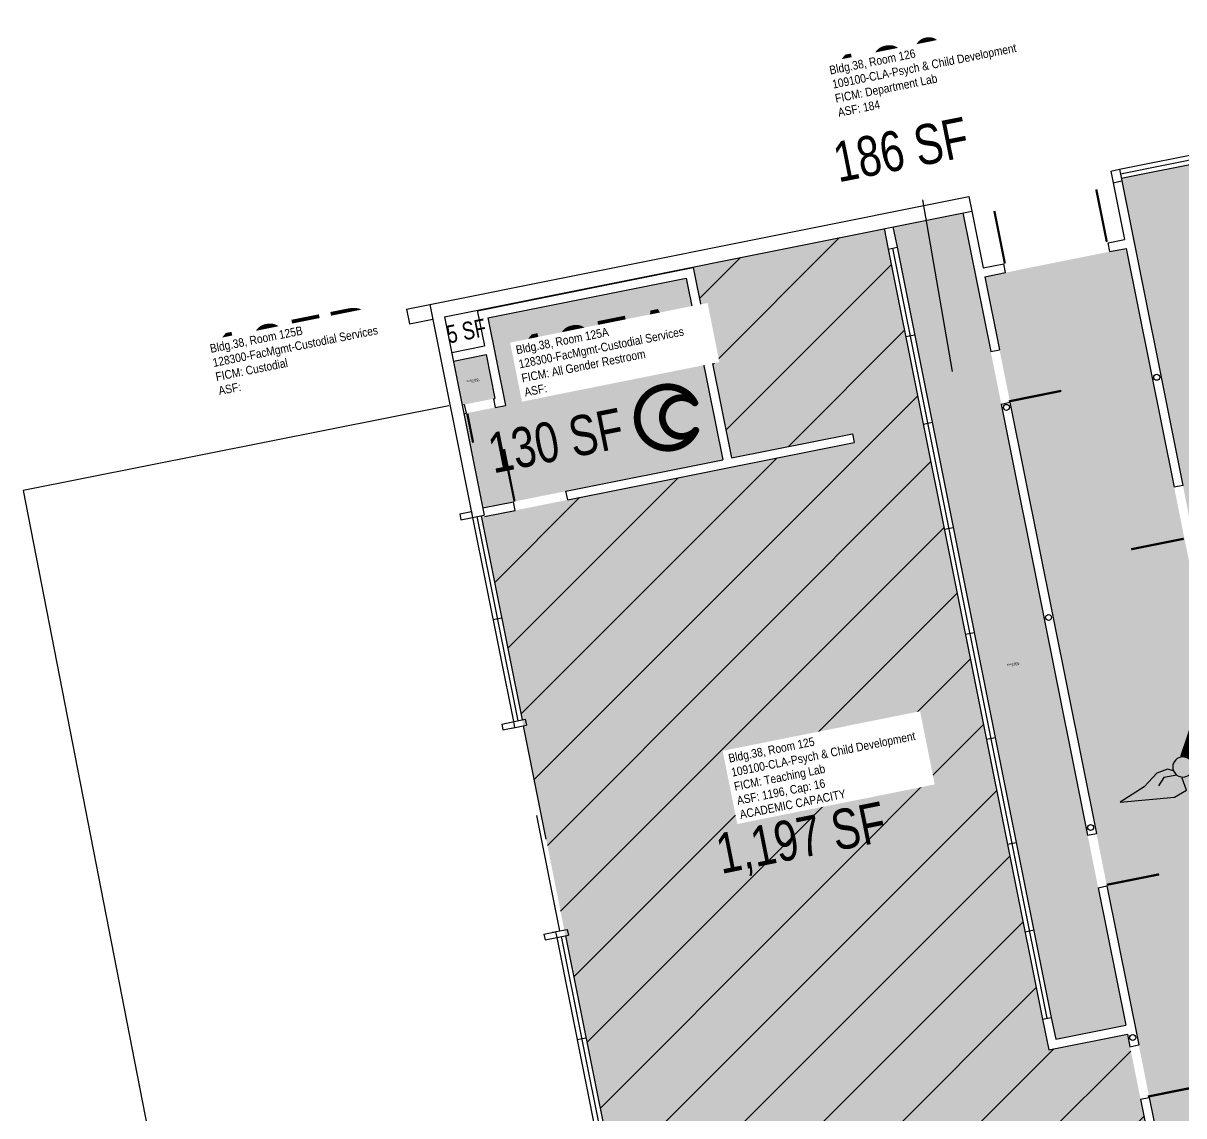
# Model space of a CAD drawing. Header units: inches. Extents: x 69207363 to 69209478, y 27675962 to 27681885.
# Drawn here: x 69207363 to 69208144, y 27681150 to 27681885 of the extents above; entities that cross this region are included whole.
import ezdxf
from ezdxf.enums import TextEntityAlignment as Align

# ---------------------------------------------------------------- set-up
doc = ezdxf.new("R2010")
doc.units = ezdxf.units.IN
doc.header["$LTSCALE"] = 100
doc.header["$MEASUREMENT"] = 0
doc.layers.get('0').update_dxf_attribs({"linetype": 'CONTINUOUS'})
for name, color, linetype in [('A-COLS', 5, 'CONTINUOUS'), ('A-DOOR', 2, 'CONTINUOUS'), ('A-GLAZ', 1, 'CONTINUOUS'), ('A-IDEN-ICON', 4, 'CONTINUOUS'), ('A-IDEN-RNUM', 7, 'CONTINUOUS'), ('A-IDEN-SNUM', 4, 'CONTINUOUS'), ('A-IDEN-VNUM', 4, 'CONTINUOUS'), ('A-SITE', 3, 'CONTINUOUS'), ('A-WALL', 5, 'CONTINUOUS'), ('AREA-TEXT', 3, 'CONTINUOUS'), ('Rooms-Capacity', 4, 'CONTINUOUS'), ('Rooms-Category-Color', 7, 'CONTINUOUS'), ('Rooms-College-Color', 7, 'CONTINUOUS'), ('Rooms-Department-Color', 7, 'CONTINUOUS'), ('Rooms-Division-Color', 7, 'CONTINUOUS'), ('Rooms-Information', 7, 'CONTINUOUS')]:
    doc.layers.add(name, color=color, linetype=linetype)
doc.styles.add('CP_AREA', font='arial.ttf', dxfattribs={"height": 15})
doc.styles.add('CP_ROOMSNUMBER', font='arial.ttf', dxfattribs={"height": 1})
doc.styles.add('CP_ROOMVNUMBER', font='arial.ttf', dxfattribs={"width": 0.85, "height": 0.075})

# ---------------------------------------------------------------- blocks, each defined once
blk = doc.blocks.new('CPCUST')
for p, q in [((0.0297, -0.0341), (0.0376, -0.0302)), ((0.0376, -0.0302), (0.0533, -0.0324)), ((0.0533, -0.0324), (0.0745, -0.0479)), ((0.0171, -0.0639), (0.02, -0.0466)), ((0.0262, -0.0408), (0.0446, -0.0406)), ((0.0446, -0.0406), (0.0543, -0.0505)), ((0.0745, -0.0479), (0.1117, -0.0625)), ((0.0358, -0.0705), (0.0171, -0.0639)), ((0.1117, -0.0625), (0.0358, -0.0705))]:
    blk.add_line(p, q)
at = {"const_width": 0.015}
blk.add_lwpolyline([(-0.03, 0.05), (0.01, -0.0193)], dxfattribs=at)
at = {"const_width": 0.0075}
blk.add_lwpolyline([(-0.0332, 0.0481, 1), (-0.0268, 0.0519, 1)], format="xyb", close=True, dxfattribs=at)
blk.add_circle((0.0158, -0.0313), 0.0141)
blk = doc.blocks.new('CPBATH')
at = {"const_width": 0.0127}
for points in [[(0.0571, 0.0168, 0.861492), (-0.0551, 0, 1)], [(0.0571, 0.0168, 0.729002), (-0.0084, -0.0042, 1)], [(-0.0551, 0, 0.726902), (0.0487, -0.0337, 1)], [(-0.0084, -0.0042, 0.609468), (0.0487, -0.0337, 1)]]:
    blk.add_lwpolyline(points, format="xyb", dxfattribs=at)
at = {"const_width": 0.00637}
for points in [[(0.0544, 0.0152, 1), (0.0599, 0.0184, 1)], [(0.0459, -0.0353, 1), (0.0515, -0.0321, 1)]]:
    blk.add_lwpolyline(points, format="xyb", close=True, dxfattribs=at)

msp = doc.modelspace()

# ---------------------------------------------------------------- hatches: boundary and pattern name
at = {"layer": 'Rooms-Capacity'}
h = msp.add_hatch(dxfattribs=at)
h.set_pattern_fill('ANSI31', color=256, scale=300, style=0)
h.set_pattern_definition([(45, (0, 0), (-26.516504294, 26.516504294), [])])
h.paths.add_polyline_path([(69207771.24, 27681064.99), (69207757.29, 27681134.61), (69207755.33, 27681134.22), (69207727.03, 27681275.41), (69207671.43, 27681552.89), (69207693.98, 27681557.41), (69207729.28, 27681564.49), (69207921.95, 27681603.1), (69207920.77, 27681608.98), (69207839.39, 27681592.67), (69207813.65, 27681721.12), (69207942.1, 27681746.86), (69207944.85, 27681733.13), (69208048.59, 27681215.42), (69208052.72, 27681194.83), (69208105.66, 27681205.44), (69208107.36, 27681196.95), (69208114.44, 27681161.65), (69208119.81, 27681134.84), (69207868.25, 27681084.43), (69207832.95, 27681077.36)])
at = {"layer": 'Rooms-Category-Color', "true_color": 0xe3f498}
for points in [[(69208151.24, 27681532.77), (69208499.81, 27681602.62), (69208450.49, 27681848.73), (69208379.4, 27681834.49), (69208379.01, 27681836.45), (69208101.53, 27681780.84), (69208142.93, 27681574.22), (69208150.01, 27681538.92)], [(69207947.98, 27681748.03), (69207995.04, 27681757.47), (69208013.73, 27681664.23), (69208020.8, 27681628.93), (69208078.88, 27681339.11), (69208085.95, 27681303.81), (69208104.48, 27681211.32), (69208057.42, 27681201.89), (69208054.47, 27681216.6), (69207950.73, 27681734.31)], [(69207771.24, 27681064.99), (69207757.29, 27681134.61), (69207755.33, 27681134.22), (69207727.03, 27681275.41), (69207671.43, 27681552.89), (69207693.98, 27681557.41), (69207729.28, 27681564.49), (69207921.95, 27681603.1), (69207920.77, 27681608.98), (69207839.39, 27681592.67), (69207813.65, 27681721.12), (69207942.1, 27681746.86), (69207944.85, 27681733.13), (69208048.59, 27681215.42), (69208052.72, 27681194.83), (69208105.66, 27681205.44), (69208107.36, 27681196.95), (69208114.44, 27681161.65), (69208119.81, 27681134.84), (69207868.25, 27681084.43), (69207832.95, 27681077.36)]]:
    msp.add_hatch(color=61, dxfattribs=at).paths.add_polyline_path(points)
at = {"layer": 'Rooms-Category-Color', "true_color": 0xadadad}
for points in [[(69208519.26, 27679665.69), (69208360.39, 27680458.47), (69208353.32, 27680493.79), (69208335.31, 27680583.62), (69208321.1, 27680654.54), (69208234.68, 27681085.81), (69208227.6, 27681121.14), (69208183.6, 27681340.71), (69208207.14, 27681345.43), (69208203.6, 27681363.08), (69208180.07, 27681358.36), (69208153.61, 27681490.41), (69208144.12, 27681537.74), (69208137.05, 27681573.04), (69208104.88, 27681733.58), (69208093.84, 27681731.37), (69208023.69, 27681717.31), (69208009.77, 27681714.52), (69208019.61, 27681665.44), (69208026.68, 27681630.11), (69208084.76, 27681340.29), (69208091.83, 27681304.99), (69208113.24, 27681198.15), (69208120.32, 27681162.83), (69208132.5, 27681102.05), (69208139.57, 27681066.75), (69208207.33, 27680728.6), (69208214.41, 27680693.3), (69208240.45, 27680563.32), (69208247.53, 27680527.99), (69208273.83, 27680396.75), (69208379.85, 27679867.66), (69208435.6, 27679589.48), (69208442.67, 27679554.18), (69208457.11, 27679482.11), (69208464.19, 27679446.81), (69208467.01, 27679432.74), (69208474.08, 27679397.44), (69208500.06, 27679267.8), (69208507.13, 27679232.5), (69208514.86, 27679193.92), (69208521.94, 27679158.62), (69208528.3, 27679126.86), (69208535.38, 27679091.56), (69208547.74, 27679029.84), (69208561.79, 27678959.76), (69208622, 27678659.26), (69208314.61, 27678597.66), (69208314.86, 27678596.42), (69208327.58, 27678532.95), (69208468.24, 27678561.14), (69208503.54, 27678568.21), (69208586.62, 27678584.86), (69208621.92, 27678591.93), (69208634.97, 27678594.55), (69208674.86, 27678395.5), (69208678.69, 27678378.93), (69208692.98, 27678307.61), (69208707.27, 27678236.28), (69208714.35, 27678200.98), (69208719.47, 27678175.42), (69208726.54, 27678140.12), (69208757.19, 27677987.16), (69208764.27, 27677951.86), (69208788.71, 27677829.85), (69208780.87, 27677828.28), (69208768.12, 27677825.72), (69208771.46, 27677809.05), (69208792.06, 27677813.18), (69208794.92, 27677798.9), (69208801.99, 27677763.6), (69208832.64, 27677610.64), (69208839.71, 27677575.34), (69208873.39, 27677407.29), (69208885.68, 27677345.98), (69208964.22, 27677233.79), (69209042.77, 27677121.61), (69208985.84, 27677081.76), (69208956.35, 27677061.11), (69208769.16, 27676930.05), (69208739.67, 27676909.4), (69208710.93, 27676889.28), (69208681.43, 27676868.63), (69208539.48, 27676769.24), (69208509.99, 27676748.59), (69208471.7, 27676721.79), (69208468.25, 27676719.37), (69208442.21, 27676701.14), (69208438.75, 27676698.72), (69208290.68, 27676595.04), (69208261.19, 27676574.39), (69208240.33, 27676559.79), (69208210.84, 27676539.14), (69208179.97, 27676517.53), (69208173.41, 27676512.93), (69208150.48, 27676496.88), (69208143.92, 27676492.29), (69208061.4, 27676434.51), (69208031.91, 27676413.87), (69207997.24, 27676389.59), (69207967.75, 27676368.94), (69207952.44, 27676358.23), (69207947.86, 27676364.78), (69207929.5, 27676390.99), (69207924.91, 27676397.55), (69207809.63, 27676562.2), (69207699.86, 27676485.34), (69207724.52, 27676450.12), (69207731.08, 27676454.71), (69207737.96, 27676444.88), (69207731.41, 27676440.29), (69207835.79, 27676291.2), (69207842.35, 27676295.79), (69207844.64, 27676292.51), (69207849.23, 27676285.96), (69207842.67, 27676281.37), (69207856.73, 27676261.29), (69207898.03, 27676202.31), (69207911.5, 27676183.07), (69207918.05, 27676187.66), (69207911.5, 27676183.07), (69208048.66, 27676279.09), (69208086.81, 27676305.8), (69208122.03, 27676330.47), (69208150.71, 27676350.55), (69208154.45, 27676353.17), (69208180.2, 27676371.2), (69208183.94, 27676373.82), (69208218.81, 27676398.23), (69208248.3, 27676418.88), (69208311.02, 27676462.79), (69208340.51, 27676483.44), (69208391.78, 27676519.34), (69208421.27, 27676539.98), (69208452.6, 27676561.92), (69208482.09, 27676582.57), (69208517.81, 27676607.58), (69208547.3, 27676628.23), (69208720.73, 27676749.65), (69208750.22, 27676770.3), (69208776.55, 27676788.73), (69208795.47, 27676761.7), (69208801.29, 27676765.78), (69208830.79, 27676786.43), (69208834.58, 27676789.08), (69208867.56, 27676812.17), (69208853.22, 27676832.65), (69208848.63, 27676839.21), (69208900.24, 27676875.34), (69208904.83, 27676868.79), (69208914.01, 27676855.68), (69208938.58, 27676872.89), (69208929.41, 27676885.99), (69208924.82, 27676892.55), (69208942.84, 27676905.16), (69208947.43, 27676898.61), (69208961.77, 27676878.13), (69209022.39, 27676920.57), (69209008.05, 27676941.05), (69209003.46, 27676947.61), (69209055.98, 27676984.38), (69209063.35, 27676989.54), (69209085.47, 27677005.03), (69209092.84, 27677010.19), (69209190.24, 27677078.37), (69209175.29, 27677099.71), (69209154.64, 27677129.2), (69209121.41, 27677176.67), (69209102.71, 27677203.38), (69209082.06, 27677232.87), (69209028.96, 27677308.71), (69208975.85, 27677384.56), (69208960.54, 27677460.96), (69208922.82, 27677649.22), (69208915.75, 27677684.51), (69208885.1, 27677837.47), (69208878.02, 27677872.77), (69208847.37, 27678025.73), (69208840.3, 27678061.03), (69208809.65, 27678213.99), (69208802.57, 27678249.29), (69208787.69, 27678323.54), (69208772.81, 27678397.79), (69208770.65, 27678408.58), (69208730.08, 27678613.6), (69208742.2, 27678616.03), (69208777.5, 27678623.11), (69208846.77, 27678637.65), (69208834.77, 27678701.9), (69208827.8, 27678739.25), (69208795.93, 27678732.87), (69208803.4, 27678695.61), (69208717.11, 27678678.32), (69208679.93, 27678863.85), (69208630.49, 27679110.59), (69208623.75, 27679145.22), (69208566.01, 27679432.35), (69208559.27, 27679466.98)], [(69207687.48, 27681628.01), (69207675.7, 27681686.84), (69207809.04, 27681713.56), (69207833.51, 27681591.49), (69207728.1, 27681570.37), (69207692.8, 27681563.3), (69207672.21, 27681559.17), (69207659.54, 27681622.41), (69207660.97, 27681622.7), (69207680.58, 27681626.63)], [(69207679.4, 27681632.51), (69207659.79, 27681628.58), (69207658.36, 27681628.3), (69207652.47, 27681657.71), (69207674.53, 27681662.13), (69207680.42, 27681632.72)]]:
    msp.add_hatch(color=253, dxfattribs=at).paths.add_polyline_path(points)
at = {"layer": 'Rooms-College-Color', "true_color": 0xb2d6e9}
for points in [[(69208151.24, 27681532.77), (69208499.81, 27681602.62), (69208450.49, 27681848.73), (69208379.4, 27681834.49), (69208379.01, 27681836.45), (69208101.53, 27681780.84), (69208142.93, 27681574.22), (69208150.01, 27681538.92)], [(69207947.98, 27681748.03), (69207995.04, 27681757.47), (69208013.73, 27681664.23), (69208020.8, 27681628.93), (69208078.88, 27681339.11), (69208085.95, 27681303.81), (69208104.48, 27681211.32), (69208057.42, 27681201.89), (69208054.47, 27681216.6), (69207950.73, 27681734.31)], [(69207771.24, 27681064.99), (69207757.29, 27681134.61), (69207755.33, 27681134.22), (69207727.03, 27681275.41), (69207671.43, 27681552.89), (69207693.98, 27681557.41), (69207729.28, 27681564.49), (69207921.95, 27681603.1), (69207920.77, 27681608.98), (69207839.39, 27681592.67), (69207813.65, 27681721.12), (69207942.1, 27681746.86), (69207944.85, 27681733.13), (69208048.59, 27681215.42), (69208052.72, 27681194.83), (69208105.66, 27681205.44), (69208107.36, 27681196.95), (69208114.44, 27681161.65), (69208119.81, 27681134.84), (69207868.25, 27681084.43), (69207832.95, 27681077.36)]]:
    msp.add_hatch(color=254, dxfattribs=at).paths.add_polyline_path(points)
at = {"layer": 'Rooms-College-Color', "true_color": 0xadadad}
for points in [[(69208519.26, 27679665.69), (69208360.39, 27680458.47), (69208353.32, 27680493.79), (69208335.31, 27680583.62), (69208321.1, 27680654.54), (69208234.68, 27681085.81), (69208227.6, 27681121.14), (69208183.6, 27681340.71), (69208207.14, 27681345.43), (69208203.6, 27681363.08), (69208180.07, 27681358.36), (69208153.61, 27681490.41), (69208144.12, 27681537.74), (69208137.05, 27681573.04), (69208104.88, 27681733.58), (69208093.84, 27681731.37), (69208023.69, 27681717.31), (69208009.77, 27681714.52), (69208019.61, 27681665.44), (69208026.68, 27681630.11), (69208084.76, 27681340.29), (69208091.83, 27681304.99), (69208113.24, 27681198.15), (69208120.32, 27681162.83), (69208132.5, 27681102.05), (69208139.57, 27681066.75), (69208207.33, 27680728.6), (69208214.41, 27680693.3), (69208240.45, 27680563.32), (69208247.53, 27680527.99), (69208273.83, 27680396.75), (69208379.85, 27679867.66), (69208435.6, 27679589.48), (69208442.67, 27679554.18), (69208457.11, 27679482.11), (69208464.19, 27679446.81), (69208467.01, 27679432.74), (69208474.08, 27679397.44), (69208500.06, 27679267.8), (69208507.13, 27679232.5), (69208514.86, 27679193.92), (69208521.94, 27679158.62), (69208528.3, 27679126.86), (69208535.38, 27679091.56), (69208547.74, 27679029.84), (69208561.79, 27678959.76), (69208622, 27678659.26), (69208314.61, 27678597.66), (69208314.86, 27678596.42), (69208327.58, 27678532.95), (69208468.24, 27678561.14), (69208503.54, 27678568.21), (69208586.62, 27678584.86), (69208621.92, 27678591.93), (69208634.97, 27678594.55), (69208674.86, 27678395.5), (69208678.69, 27678378.93), (69208692.98, 27678307.61), (69208707.27, 27678236.28), (69208714.35, 27678200.98), (69208719.47, 27678175.42), (69208726.54, 27678140.12), (69208757.19, 27677987.16), (69208764.27, 27677951.86), (69208788.71, 27677829.85), (69208780.87, 27677828.28), (69208768.12, 27677825.72), (69208771.46, 27677809.05), (69208792.06, 27677813.18), (69208794.92, 27677798.9), (69208801.99, 27677763.6), (69208832.64, 27677610.64), (69208839.71, 27677575.34), (69208873.39, 27677407.29), (69208885.68, 27677345.98), (69208964.22, 27677233.79), (69209042.77, 27677121.61), (69208985.84, 27677081.76), (69208956.35, 27677061.11), (69208769.16, 27676930.05), (69208739.67, 27676909.4), (69208710.93, 27676889.28), (69208681.43, 27676868.63), (69208539.48, 27676769.24), (69208509.99, 27676748.59), (69208471.7, 27676721.79), (69208468.25, 27676719.37), (69208442.21, 27676701.14), (69208438.75, 27676698.72), (69208290.68, 27676595.04), (69208261.19, 27676574.39), (69208240.33, 27676559.79), (69208210.84, 27676539.14), (69208179.97, 27676517.53), (69208173.41, 27676512.93), (69208150.48, 27676496.88), (69208143.92, 27676492.29), (69208061.4, 27676434.51), (69208031.91, 27676413.87), (69207997.24, 27676389.59), (69207967.75, 27676368.94), (69207952.44, 27676358.23), (69207947.86, 27676364.78), (69207929.5, 27676390.99), (69207924.91, 27676397.55), (69207809.63, 27676562.2), (69207699.86, 27676485.34), (69207724.52, 27676450.12), (69207731.08, 27676454.71), (69207737.96, 27676444.88), (69207731.41, 27676440.29), (69207835.79, 27676291.2), (69207842.35, 27676295.79), (69207844.64, 27676292.51), (69207849.23, 27676285.96), (69207842.67, 27676281.37), (69207856.73, 27676261.29), (69207898.03, 27676202.31), (69207911.5, 27676183.07), (69207918.05, 27676187.66), (69207911.5, 27676183.07), (69208048.66, 27676279.09), (69208086.81, 27676305.8), (69208122.03, 27676330.47), (69208150.71, 27676350.55), (69208154.45, 27676353.17), (69208180.2, 27676371.2), (69208183.94, 27676373.82), (69208218.81, 27676398.23), (69208248.3, 27676418.88), (69208311.02, 27676462.79), (69208340.51, 27676483.44), (69208391.78, 27676519.34), (69208421.27, 27676539.98), (69208452.6, 27676561.92), (69208482.09, 27676582.57), (69208517.81, 27676607.58), (69208547.3, 27676628.23), (69208720.73, 27676749.65), (69208750.22, 27676770.3), (69208776.55, 27676788.73), (69208795.47, 27676761.7), (69208801.29, 27676765.78), (69208830.79, 27676786.43), (69208834.58, 27676789.08), (69208867.56, 27676812.17), (69208853.22, 27676832.65), (69208848.63, 27676839.21), (69208900.24, 27676875.34), (69208904.83, 27676868.79), (69208914.01, 27676855.68), (69208938.58, 27676872.89), (69208929.41, 27676885.99), (69208924.82, 27676892.55), (69208942.84, 27676905.16), (69208947.43, 27676898.61), (69208961.77, 27676878.13), (69209022.39, 27676920.57), (69209008.05, 27676941.05), (69209003.46, 27676947.61), (69209055.98, 27676984.38), (69209063.35, 27676989.54), (69209085.47, 27677005.03), (69209092.84, 27677010.19), (69209190.24, 27677078.37), (69209175.29, 27677099.71), (69209154.64, 27677129.2), (69209121.41, 27677176.67), (69209102.71, 27677203.38), (69209082.06, 27677232.87), (69209028.96, 27677308.71), (69208975.85, 27677384.56), (69208960.54, 27677460.96), (69208922.82, 27677649.22), (69208915.75, 27677684.51), (69208885.1, 27677837.47), (69208878.02, 27677872.77), (69208847.37, 27678025.73), (69208840.3, 27678061.03), (69208809.65, 27678213.99), (69208802.57, 27678249.29), (69208787.69, 27678323.54), (69208772.81, 27678397.79), (69208770.65, 27678408.58), (69208730.08, 27678613.6), (69208742.2, 27678616.03), (69208777.5, 27678623.11), (69208846.77, 27678637.65), (69208834.77, 27678701.9), (69208827.8, 27678739.25), (69208795.93, 27678732.87), (69208803.4, 27678695.61), (69208717.11, 27678678.32), (69208679.93, 27678863.85), (69208630.49, 27679110.59), (69208623.75, 27679145.22), (69208566.01, 27679432.35), (69208559.27, 27679466.98)], [(69207687.48, 27681628.01), (69207675.7, 27681686.84), (69207809.04, 27681713.56), (69207833.51, 27681591.49), (69207728.1, 27681570.37), (69207692.8, 27681563.3), (69207672.21, 27681559.17), (69207659.54, 27681622.41), (69207660.97, 27681622.7), (69207680.58, 27681626.63)], [(69207679.4, 27681632.51), (69207659.79, 27681628.58), (69207658.36, 27681628.3), (69207652.47, 27681657.71), (69207674.53, 27681662.13), (69207680.42, 27681632.72)]]:
    msp.add_hatch(color=253, dxfattribs=at).paths.add_polyline_path(points)
at = {"layer": 'Rooms-Department-Color', "true_color": 0xb2d6e9}
for points in [[(69208151.24, 27681532.77), (69208499.81, 27681602.62), (69208450.49, 27681848.73), (69208379.4, 27681834.49), (69208379.01, 27681836.45), (69208101.53, 27681780.84), (69208142.93, 27681574.22), (69208150.01, 27681538.92)], [(69207947.98, 27681748.03), (69207995.04, 27681757.47), (69208013.73, 27681664.23), (69208020.8, 27681628.93), (69208078.88, 27681339.11), (69208085.95, 27681303.81), (69208104.48, 27681211.32), (69208057.42, 27681201.89), (69208054.47, 27681216.6), (69207950.73, 27681734.31)], [(69207771.24, 27681064.99), (69207757.29, 27681134.61), (69207755.33, 27681134.22), (69207727.03, 27681275.41), (69207671.43, 27681552.89), (69207693.98, 27681557.41), (69207729.28, 27681564.49), (69207921.95, 27681603.1), (69207920.77, 27681608.98), (69207839.39, 27681592.67), (69207813.65, 27681721.12), (69207942.1, 27681746.86), (69207944.85, 27681733.13), (69208048.59, 27681215.42), (69208052.72, 27681194.83), (69208105.66, 27681205.44), (69208107.36, 27681196.95), (69208114.44, 27681161.65), (69208119.81, 27681134.84), (69207868.25, 27681084.43), (69207832.95, 27681077.36)]]:
    msp.add_hatch(color=254, dxfattribs=at).paths.add_polyline_path(points)
at = {"layer": 'Rooms-Department-Color', "true_color": 0xacacac}
for points in [[(69208519.26, 27679665.69), (69208360.39, 27680458.47), (69208353.32, 27680493.79), (69208335.31, 27680583.62), (69208321.1, 27680654.54), (69208234.68, 27681085.81), (69208227.6, 27681121.14), (69208183.6, 27681340.71), (69208207.14, 27681345.43), (69208203.6, 27681363.08), (69208180.07, 27681358.36), (69208153.61, 27681490.41), (69208144.12, 27681537.74), (69208137.05, 27681573.04), (69208104.88, 27681733.58), (69208093.84, 27681731.37), (69208023.69, 27681717.31), (69208009.77, 27681714.52), (69208019.61, 27681665.44), (69208026.68, 27681630.11), (69208084.76, 27681340.29), (69208091.83, 27681304.99), (69208113.24, 27681198.15), (69208120.32, 27681162.83), (69208132.5, 27681102.05), (69208139.57, 27681066.75), (69208207.33, 27680728.6), (69208214.41, 27680693.3), (69208240.45, 27680563.32), (69208247.53, 27680527.99), (69208273.83, 27680396.75), (69208379.85, 27679867.66), (69208435.6, 27679589.48), (69208442.67, 27679554.18), (69208457.11, 27679482.11), (69208464.19, 27679446.81), (69208467.01, 27679432.74), (69208474.08, 27679397.44), (69208500.06, 27679267.8), (69208507.13, 27679232.5), (69208514.86, 27679193.92), (69208521.94, 27679158.62), (69208528.3, 27679126.86), (69208535.38, 27679091.56), (69208547.74, 27679029.84), (69208561.79, 27678959.76), (69208622, 27678659.26), (69208314.61, 27678597.66), (69208314.86, 27678596.42), (69208327.58, 27678532.95), (69208468.24, 27678561.14), (69208503.54, 27678568.21), (69208586.62, 27678584.86), (69208621.92, 27678591.93), (69208634.97, 27678594.55), (69208674.86, 27678395.5), (69208678.69, 27678378.93), (69208692.98, 27678307.61), (69208707.27, 27678236.28), (69208714.35, 27678200.98), (69208719.47, 27678175.42), (69208726.54, 27678140.12), (69208757.19, 27677987.16), (69208764.27, 27677951.86), (69208788.71, 27677829.85), (69208780.87, 27677828.28), (69208768.12, 27677825.72), (69208771.46, 27677809.05), (69208792.06, 27677813.18), (69208794.92, 27677798.9), (69208801.99, 27677763.6), (69208832.64, 27677610.64), (69208839.71, 27677575.34), (69208873.39, 27677407.29), (69208885.68, 27677345.98), (69208964.22, 27677233.79), (69209042.77, 27677121.61), (69208985.84, 27677081.76), (69208956.35, 27677061.11), (69208769.16, 27676930.05), (69208739.67, 27676909.4), (69208710.93, 27676889.28), (69208681.43, 27676868.63), (69208539.48, 27676769.24), (69208509.99, 27676748.59), (69208471.7, 27676721.79), (69208468.25, 27676719.37), (69208442.21, 27676701.14), (69208438.75, 27676698.72), (69208290.68, 27676595.04), (69208261.19, 27676574.39), (69208240.33, 27676559.79), (69208210.84, 27676539.14), (69208179.97, 27676517.53), (69208173.41, 27676512.93), (69208150.48, 27676496.88), (69208143.92, 27676492.29), (69208061.4, 27676434.51), (69208031.91, 27676413.87), (69207997.24, 27676389.59), (69207967.75, 27676368.94), (69207952.44, 27676358.23), (69207947.86, 27676364.78), (69207929.5, 27676390.99), (69207924.91, 27676397.55), (69207809.63, 27676562.2), (69207699.86, 27676485.34), (69207724.52, 27676450.12), (69207731.08, 27676454.71), (69207737.96, 27676444.88), (69207731.41, 27676440.29), (69207835.79, 27676291.2), (69207842.35, 27676295.79), (69207844.64, 27676292.51), (69207849.23, 27676285.96), (69207842.67, 27676281.37), (69207856.73, 27676261.29), (69207898.03, 27676202.31), (69207911.5, 27676183.07), (69207918.05, 27676187.66), (69207911.5, 27676183.07), (69208048.66, 27676279.09), (69208086.81, 27676305.8), (69208122.03, 27676330.47), (69208150.71, 27676350.55), (69208154.45, 27676353.17), (69208180.2, 27676371.2), (69208183.94, 27676373.82), (69208218.81, 27676398.23), (69208248.3, 27676418.88), (69208311.02, 27676462.79), (69208340.51, 27676483.44), (69208391.78, 27676519.34), (69208421.27, 27676539.98), (69208452.6, 27676561.92), (69208482.09, 27676582.57), (69208517.81, 27676607.58), (69208547.3, 27676628.23), (69208720.73, 27676749.65), (69208750.22, 27676770.3), (69208776.55, 27676788.73), (69208795.47, 27676761.7), (69208801.29, 27676765.78), (69208830.79, 27676786.43), (69208834.58, 27676789.08), (69208867.56, 27676812.17), (69208853.22, 27676832.65), (69208848.63, 27676839.21), (69208900.24, 27676875.34), (69208904.83, 27676868.79), (69208914.01, 27676855.68), (69208938.58, 27676872.89), (69208929.41, 27676885.99), (69208924.82, 27676892.55), (69208942.84, 27676905.16), (69208947.43, 27676898.61), (69208961.77, 27676878.13), (69209022.39, 27676920.57), (69209008.05, 27676941.05), (69209003.46, 27676947.61), (69209055.98, 27676984.38), (69209063.35, 27676989.54), (69209085.47, 27677005.03), (69209092.84, 27677010.19), (69209190.24, 27677078.37), (69209175.29, 27677099.71), (69209154.64, 27677129.2), (69209121.41, 27677176.67), (69209102.71, 27677203.38), (69209082.06, 27677232.87), (69209028.96, 27677308.71), (69208975.85, 27677384.56), (69208960.54, 27677460.96), (69208922.82, 27677649.22), (69208915.75, 27677684.51), (69208885.1, 27677837.47), (69208878.02, 27677872.77), (69208847.37, 27678025.73), (69208840.3, 27678061.03), (69208809.65, 27678213.99), (69208802.57, 27678249.29), (69208787.69, 27678323.54), (69208772.81, 27678397.79), (69208770.65, 27678408.58), (69208730.08, 27678613.6), (69208742.2, 27678616.03), (69208777.5, 27678623.11), (69208846.77, 27678637.65), (69208834.77, 27678701.9), (69208827.8, 27678739.25), (69208795.93, 27678732.87), (69208803.4, 27678695.61), (69208717.11, 27678678.32), (69208679.93, 27678863.85), (69208630.49, 27679110.59), (69208623.75, 27679145.22), (69208566.01, 27679432.35), (69208559.27, 27679466.98)], [(69207687.48, 27681628.01), (69207675.7, 27681686.84), (69207809.04, 27681713.56), (69207833.51, 27681591.49), (69207728.1, 27681570.37), (69207692.8, 27681563.3), (69207672.21, 27681559.17), (69207659.54, 27681622.41), (69207660.97, 27681622.7), (69207680.58, 27681626.63)], [(69207679.4, 27681632.51), (69207659.79, 27681628.58), (69207658.36, 27681628.3), (69207652.47, 27681657.71), (69207674.53, 27681662.13), (69207680.42, 27681632.72)]]:
    msp.add_hatch(color=253, dxfattribs=at).paths.add_polyline_path(points)
at = {"layer": 'Rooms-Division-Color', "true_color": 0xb2d6e9}
for points in [[(69208151.24, 27681532.77), (69208499.81, 27681602.62), (69208450.49, 27681848.73), (69208379.4, 27681834.49), (69208379.01, 27681836.45), (69208101.53, 27681780.84), (69208142.93, 27681574.22), (69208150.01, 27681538.92)], [(69207947.98, 27681748.03), (69207995.04, 27681757.47), (69208013.73, 27681664.23), (69208020.8, 27681628.93), (69208078.88, 27681339.11), (69208085.95, 27681303.81), (69208104.48, 27681211.32), (69208057.42, 27681201.89), (69208054.47, 27681216.6), (69207950.73, 27681734.31)], [(69207771.24, 27681064.99), (69207757.29, 27681134.61), (69207755.33, 27681134.22), (69207727.03, 27681275.41), (69207671.43, 27681552.89), (69207693.98, 27681557.41), (69207729.28, 27681564.49), (69207921.95, 27681603.1), (69207920.77, 27681608.98), (69207839.39, 27681592.67), (69207813.65, 27681721.12), (69207942.1, 27681746.86), (69207944.85, 27681733.13), (69208048.59, 27681215.42), (69208052.72, 27681194.83), (69208105.66, 27681205.44), (69208107.36, 27681196.95), (69208114.44, 27681161.65), (69208119.81, 27681134.84), (69207868.25, 27681084.43), (69207832.95, 27681077.36)]]:
    msp.add_hatch(color=254, dxfattribs=at).paths.add_polyline_path(points)
at = {"layer": 'Rooms-Division-Color', "true_color": 0xadadad}
for points in [[(69208519.26, 27679665.69), (69208360.39, 27680458.47), (69208353.32, 27680493.79), (69208335.31, 27680583.62), (69208321.1, 27680654.54), (69208234.68, 27681085.81), (69208227.6, 27681121.14), (69208183.6, 27681340.71), (69208207.14, 27681345.43), (69208203.6, 27681363.08), (69208180.07, 27681358.36), (69208153.61, 27681490.41), (69208144.12, 27681537.74), (69208137.05, 27681573.04), (69208104.88, 27681733.58), (69208093.84, 27681731.37), (69208023.69, 27681717.31), (69208009.77, 27681714.52), (69208019.61, 27681665.44), (69208026.68, 27681630.11), (69208084.76, 27681340.29), (69208091.83, 27681304.99), (69208113.24, 27681198.15), (69208120.32, 27681162.83), (69208132.5, 27681102.05), (69208139.57, 27681066.75), (69208207.33, 27680728.6), (69208214.41, 27680693.3), (69208240.45, 27680563.32), (69208247.53, 27680527.99), (69208273.83, 27680396.75), (69208379.85, 27679867.66), (69208435.6, 27679589.48), (69208442.67, 27679554.18), (69208457.11, 27679482.11), (69208464.19, 27679446.81), (69208467.01, 27679432.74), (69208474.08, 27679397.44), (69208500.06, 27679267.8), (69208507.13, 27679232.5), (69208514.86, 27679193.92), (69208521.94, 27679158.62), (69208528.3, 27679126.86), (69208535.38, 27679091.56), (69208547.74, 27679029.84), (69208561.79, 27678959.76), (69208622, 27678659.26), (69208314.61, 27678597.66), (69208314.86, 27678596.42), (69208327.58, 27678532.95), (69208468.24, 27678561.14), (69208503.54, 27678568.21), (69208586.62, 27678584.86), (69208621.92, 27678591.93), (69208634.97, 27678594.55), (69208674.86, 27678395.5), (69208678.69, 27678378.93), (69208692.98, 27678307.61), (69208707.27, 27678236.28), (69208714.35, 27678200.98), (69208719.47, 27678175.42), (69208726.54, 27678140.12), (69208757.19, 27677987.16), (69208764.27, 27677951.86), (69208788.71, 27677829.85), (69208780.87, 27677828.28), (69208768.12, 27677825.72), (69208771.46, 27677809.05), (69208792.06, 27677813.18), (69208794.92, 27677798.9), (69208801.99, 27677763.6), (69208832.64, 27677610.64), (69208839.71, 27677575.34), (69208873.39, 27677407.29), (69208885.68, 27677345.98), (69208964.22, 27677233.79), (69209042.77, 27677121.61), (69208985.84, 27677081.76), (69208956.35, 27677061.11), (69208769.16, 27676930.05), (69208739.67, 27676909.4), (69208710.93, 27676889.28), (69208681.43, 27676868.63), (69208539.48, 27676769.24), (69208509.99, 27676748.59), (69208471.7, 27676721.79), (69208468.25, 27676719.37), (69208442.21, 27676701.14), (69208438.75, 27676698.72), (69208290.68, 27676595.04), (69208261.19, 27676574.39), (69208240.33, 27676559.79), (69208210.84, 27676539.14), (69208179.97, 27676517.53), (69208173.41, 27676512.93), (69208150.48, 27676496.88), (69208143.92, 27676492.29), (69208061.4, 27676434.51), (69208031.91, 27676413.87), (69207997.24, 27676389.59), (69207967.75, 27676368.94), (69207952.44, 27676358.23), (69207947.86, 27676364.78), (69207929.5, 27676390.99), (69207924.91, 27676397.55), (69207809.63, 27676562.2), (69207699.86, 27676485.34), (69207724.52, 27676450.12), (69207731.08, 27676454.71), (69207737.96, 27676444.88), (69207731.41, 27676440.29), (69207835.79, 27676291.2), (69207842.35, 27676295.79), (69207844.64, 27676292.51), (69207849.23, 27676285.96), (69207842.67, 27676281.37), (69207856.73, 27676261.29), (69207898.03, 27676202.31), (69207911.5, 27676183.07), (69207918.05, 27676187.66), (69207911.5, 27676183.07), (69208048.66, 27676279.09), (69208086.81, 27676305.8), (69208122.03, 27676330.47), (69208150.71, 27676350.55), (69208154.45, 27676353.17), (69208180.2, 27676371.2), (69208183.94, 27676373.82), (69208218.81, 27676398.23), (69208248.3, 27676418.88), (69208311.02, 27676462.79), (69208340.51, 27676483.44), (69208391.78, 27676519.34), (69208421.27, 27676539.98), (69208452.6, 27676561.92), (69208482.09, 27676582.57), (69208517.81, 27676607.58), (69208547.3, 27676628.23), (69208720.73, 27676749.65), (69208750.22, 27676770.3), (69208776.55, 27676788.73), (69208795.47, 27676761.7), (69208801.29, 27676765.78), (69208830.79, 27676786.43), (69208834.58, 27676789.08), (69208867.56, 27676812.17), (69208853.22, 27676832.65), (69208848.63, 27676839.21), (69208900.24, 27676875.34), (69208904.83, 27676868.79), (69208914.01, 27676855.68), (69208938.58, 27676872.89), (69208929.41, 27676885.99), (69208924.82, 27676892.55), (69208942.84, 27676905.16), (69208947.43, 27676898.61), (69208961.77, 27676878.13), (69209022.39, 27676920.57), (69209008.05, 27676941.05), (69209003.46, 27676947.61), (69209055.98, 27676984.38), (69209063.35, 27676989.54), (69209085.47, 27677005.03), (69209092.84, 27677010.19), (69209190.24, 27677078.37), (69209175.29, 27677099.71), (69209154.64, 27677129.2), (69209121.41, 27677176.67), (69209102.71, 27677203.38), (69209082.06, 27677232.87), (69209028.96, 27677308.71), (69208975.85, 27677384.56), (69208960.54, 27677460.96), (69208922.82, 27677649.22), (69208915.75, 27677684.51), (69208885.1, 27677837.47), (69208878.02, 27677872.77), (69208847.37, 27678025.73), (69208840.3, 27678061.03), (69208809.65, 27678213.99), (69208802.57, 27678249.29), (69208787.69, 27678323.54), (69208772.81, 27678397.79), (69208770.65, 27678408.58), (69208730.08, 27678613.6), (69208742.2, 27678616.03), (69208777.5, 27678623.11), (69208846.77, 27678637.65), (69208834.77, 27678701.9), (69208827.8, 27678739.25), (69208795.93, 27678732.87), (69208803.4, 27678695.61), (69208717.11, 27678678.32), (69208679.93, 27678863.85), (69208630.49, 27679110.59), (69208623.75, 27679145.22), (69208566.01, 27679432.35), (69208559.27, 27679466.98)], [(69207687.48, 27681628.01), (69207675.7, 27681686.84), (69207809.04, 27681713.56), (69207833.51, 27681591.49), (69207728.1, 27681570.37), (69207692.8, 27681563.3), (69207672.21, 27681559.17), (69207659.54, 27681622.41), (69207660.97, 27681622.7), (69207680.58, 27681626.63)], [(69207679.4, 27681632.51), (69207659.79, 27681628.58), (69207658.36, 27681628.3), (69207652.47, 27681657.71), (69207674.53, 27681662.13), (69207680.42, 27681632.72)]]:
    msp.add_hatch(color=253, dxfattribs=at).paths.add_polyline_path(points)

# ---------------------------------------------------------------- linework, layer by layer
at = {"layer": 'A-COLS'}
for centre in [(69208125.31, 27681646.9), (69208024.31, 27681626.67), (69208052.61, 27681485.47), (69208080.9, 27681344.28), (69208109.19, 27681203.09)]:
    msp.add_circle(centre, 2, dxfattribs=at)
at = {"layer": 'A-DOOR'}
for p, q in [((69207714.79, 27681336.54), (69207699.53, 27681412.68)), ((69207724.09, 27681274.82), (69207708.57, 27681352.28))]:
    msp.add_line(p, q, dxfattribs=at)
for points in [[(69208091.76, 27681737.95, 1.5, 1.5, 0), (69208084.68, 27681773.25, 0, 0, 0), (69208083.95, 27681773.1, 0, 0, 0.414214), (69208057.49, 27681729.55, 0, 0, 0.414214)], [(69208023.23, 27681723.4, 1.5, 1.5, 0), (69208016.16, 27681758.7, 0, 0, 0), (69208016.89, 27681758.85, 0, 0, -0.414214), (69208058.09, 27681728.86, 0, 0, -0.414214)], [(69208025.89, 27681630.72, 1.5, 1.5, 0), (69208061.18, 27681637.79, 0, 0, 0), (69208061.04, 27681638.53, 0, 0, 0.414214), (69208017.49, 27681664.99, 0, 0, 0.414214)], [(69207661.76, 27681622.55, 1.5, 1.5, 0), (69207665.69, 27681602.94, 0, 0, 0), (69207664.96, 27681602.8, 0, 0, 0.414214), (69207680.64, 27681626.33, 0, 0, 0.414214)], [(69207693.55, 27681563.36, 1.5, 1.5, 0), (69207686.48, 27681598.66, 0, 0, 0), (69207687.21, 27681598.8, 0, 0, -0.414214), (69207728.41, 27681568.81, 0, 0, -0.414214)], [(69208143.46, 27681538.37, 1.5, 1.5, 0), (69208108.16, 27681531.3, 0, 0, 0), (69208108.01, 27681532.03, 0, 0, -0.414214), (69208138, 27681573.23, 0, 0, -0.414214)], [(69208091.67, 27681305.72, 1.5, 1.5, 0), (69208126.97, 27681312.79, 0, 0, 0), (69208126.82, 27681313.53, 0, 0, 0.414214), (69208083.27, 27681339.99, 0, 0, 0.414214)], [(69208119.38, 27681163.41, 1.5, 1.5, 0), (69208154.68, 27681170.48, 0, 0, 0), (69208154.53, 27681171.22, 0, 0, 0.414214), (69208110.99, 27681197.68, 0, 0, 0.414214)]]:
    msp.add_lwpolyline(points, format="xyseb", dxfattribs=at)
at = {"layer": 'A-GLAZ'}
for p, q in [((69208100.35, 27681786.73), (69208377.83, 27681842.33)), ((69208100.94, 27681783.78), (69208378.42, 27681839.39)), ((69208101.53, 27681780.84), (69208379.01, 27681836.45)), ((69207944.85, 27681733.13), (69208048.59, 27681215.42)), ((69207947.79, 27681733.72), (69208051.53, 27681216.01)), ((69207950.73, 27681734.31), (69208054.47, 27681216.6)), ((69207956.64, 27681674.3), (69207962.52, 27681675.48)), ((69207968.43, 27681615.47), (69207974.31, 27681616.65)), ((69207665.35, 27681552.7), (69207692.86, 27681415.43)), ((69207668.29, 27681553.29), (69207695.8, 27681416.01)), ((69207671.23, 27681553.87), (69207698.74, 27681416.6)), ((69207982.57, 27681544.87), (69207988.46, 27681546.05)), ((69207679.11, 27681484.06), (69207684.99, 27681485.24)), ((69207996.72, 27681474.27), (69208002.6, 27681475.45)), ((69208010.87, 27681403.68), (69208016.75, 27681404.86)), ((69208025.01, 27681333.08), (69208030.9, 27681334.26)), ((69207721.94, 27681270.31), (69207749.45, 27681133.04)), ((69207724.88, 27681270.9), (69207752.39, 27681133.63)), ((69207727.82, 27681271.49), (69207755.33, 27681134.22)), ((69208036.8, 27681274.25), (69208042.68, 27681275.43)), ((69207735.69, 27681201.67), (69207741.57, 27681202.85))]:
    msp.add_line(p, q, dxfattribs=at)
at = {"layer": 'A-IDEN-VNUM'}
msp.add_line((69207967.87, 27681766.31), (69207987.78, 27681650.82), dxfattribs=at)
msp.add_lwpolyline([(69207608.25, 27681671.71, 0, 0, 0), (69207661.79, 27681653.64, 0.667, 0.667, 0)], format="xyseb", dxfattribs=at)
at = {"layer": 'A-SITE'}
for p, q in [((69207649.33, 27681627.73), (69207363.22, 27681570.85)), ((69207363.22, 27681570.85), (69207472.72, 27681009.07))]:
    msp.add_line(p, q, dxfattribs=at)
at = {"layer": 'A-WALL'}
for p, q in [((69208094.47, 27681785.55), (69208100.35, 27681786.73)), ((69208094.47, 27681785.55), (69208096.04, 27681777.7)), ((69208100.35, 27681786.73), (69208101.92, 27681778.88)), ((69208096.04, 27681777.7), (69208101.92, 27681778.88)), ((69208096.04, 27681777.7), (69208103.7, 27681739.46)), ((69208101.92, 27681778.88), (69208142.93, 27681574.22)), ((69207620.98, 27681692.71), (69207998.96, 27681768.45)), ((69207998.96, 27681768.45), (69208000.93, 27681758.64)), ((69207646.47, 27681687.62), (69208000.93, 27681758.64)), ((69207995.04, 27681757.47), (69208013.73, 27681664.23)), ((69208000.93, 27681758.64), (69208008.59, 27681720.4)), ((69207942.1, 27681746.86), (69207944.85, 27681733.13)), ((69207947.98, 27681748.03), (69207950.73, 27681734.31)), ((69208092.66, 27681737.25), (69208103.7, 27681739.46)), ((69208093.84, 27681731.37), (69208092.66, 27681737.25)), ((69207944.85, 27681733.13), (69207950.73, 27681734.31)), ((69208093.84, 27681731.37), (69208104.88, 27681733.58)), ((69208104.88, 27681733.58), (69208137.05, 27681573.04)), ((69208008.59, 27681720.4), (69208022.51, 27681723.19)), ((69208023.69, 27681717.31), (69208022.51, 27681723.19)), ((69207668.63, 27681691.55), (69207813.75, 27681720.63)), ((69207813.75, 27681720.63), (69207839.39, 27681592.67)), ((69208009.77, 27681714.52), (69208023.69, 27681717.31)), ((69208009.77, 27681714.52), (69208019.61, 27681665.41)), ((69207675.7, 27681686.84), (69207809.04, 27681713.56)), ((69207809.04, 27681713.56), (69207833.51, 27681591.49)), ((69207620.98, 27681692.71), (69207622.94, 27681682.9)), ((69207636.67, 27681695.85), (69207665.35, 27681552.7)), ((69207668.54, 27681692.04), (69207673.35, 27681668.02)), ((69207622.94, 27681682.9), (69207638.63, 27681686.05)), ((69207646.47, 27681687.62), (69207673.2, 27681554.27)), ((69207675.7, 27681686.84), (69207687.48, 27681628.01)), ((69207651.29, 27681663.59), (69207673.35, 27681668.02)), ((69207652.47, 27681657.71), (69207674.53, 27681662.13)), ((69207674.53, 27681662.13), (69207680.42, 27681632.72)), ((69208013.73, 27681664.23), (69208019.61, 27681665.41)), ((69207658.36, 27681628.3), (69207659.79, 27681628.58)), ((69207659.79, 27681628.58), (69207660.97, 27681622.7)), ((69207679.4, 27681632.51), (69207680.42, 27681632.72)), ((69207679.4, 27681632.51), (69207680.58, 27681626.63)), ((69207680.58, 27681626.63), (69207687.48, 27681628.01)), ((69208020.8, 27681628.93), (69208026.68, 27681630.11)), ((69208020.8, 27681628.93), (69208078.88, 27681339.11)), ((69208026.68, 27681630.11), (69208084.76, 27681340.29)), ((69207659.54, 27681622.41), (69207660.97, 27681622.7)), ((69207839.39, 27681592.67), (69207920.77, 27681608.98)), ((69207920.77, 27681608.98), (69207921.95, 27681603.1)), ((69207729.28, 27681564.49), (69207921.95, 27681603.1)), ((69207728.1, 27681570.37), (69207833.51, 27681591.49)), ((69208142.93, 27681574.22), (69208137.05, 27681573.04)), ((69207729.28, 27681564.49), (69207728.1, 27681570.37)), ((69207672.21, 27681559.17), (69207692.8, 27681563.3)), ((69207693.98, 27681557.41), (69207692.8, 27681563.3)), ((69207656.72, 27681555.05), (69207664.57, 27681556.62)), ((69207656.72, 27681555.05), (69207657.51, 27681551.12)), ((69207657.51, 27681551.12), (69207673.2, 27681554.27)), ((69207664.57, 27681556.62), (69207665.35, 27681552.7)), ((69207673.39, 27681553.29), (69207693.98, 27681557.41)), ((69207685.01, 27681413.85), (69207700.7, 27681417)), ((69207685.01, 27681413.85), (69207685.8, 27681409.93)), ((69207685.8, 27681409.93), (69207693.64, 27681411.5)), ((69207691.68, 27681411.11), (69207701.49, 27681413.07)), ((69207692.86, 27681415.43), (69207693.64, 27681411.5)), ((69207692.86, 27681415.43), (69207693.64, 27681411.5)), ((69207700.7, 27681417), (69207701.49, 27681413.07)), ((69208078.88, 27681339.11), (69208084.76, 27681340.29)), ((69208085.95, 27681303.81), (69208091.83, 27681304.99)), ((69208085.95, 27681303.81), (69208104.48, 27681211.32)), ((69208091.83, 27681304.99), (69208113.25, 27681198.13)), ((69207713.31, 27681272.66), (69207721.15, 27681274.23)), ((69207713.31, 27681272.66), (69207714.09, 27681268.74)), ((69207714.09, 27681268.74), (69207729.78, 27681271.88)), ((69207719.19, 27681273.84), (69207729, 27681275.8)), ((69207721.15, 27681274.23), (69207721.94, 27681270.31)), ((69207729, 27681275.8), (69207729.78, 27681271.88)), ((69208048.59, 27681215.42), (69208054.47, 27681216.6)), ((69208048.59, 27681215.42), (69208052.72, 27681194.83)), ((69208054.47, 27681216.6), (69208057.42, 27681201.89)), ((69208057.42, 27681201.89), (69208104.48, 27681211.32)), ((69208052.72, 27681194.83), (69208105.66, 27681205.44)), ((69208105.66, 27681205.44), (69208107.36, 27681196.95)), ((69208107.36, 27681196.95), (69208113.25, 27681198.13)), ((69208114.44, 27681161.65), (69208120.32, 27681162.83)), ((69208114.44, 27681161.65), (69208119.81, 27681134.84)), ((69208120.32, 27681162.83), (69208132.5, 27681102.05))]:
    msp.add_line(p, q, dxfattribs=at)

# ---------------------------------------------------------------- block references
at = {"layer": 'A-IDEN-ICON'}
for name, p, xscale, yscale, zscale, rotation in [('CPBATH', (69207795.84, 27681619.73), 360.0000000000001, 360.0000000000001, 360.0000000000001, 11.33121621161455), ('CPCUST', (69208147.38, 27681401.17), -480.000000004047, 479.9999999995913, 480, 11.33121621161458)]:
    msp.add_blockref(name, p, dxfattribs=dict(at, xscale=xscale, yscale=yscale, zscale=zscale, rotation=rotation))

# ---------------------------------------------------------------- texts
at = {"layer": 'A-IDEN-RNUM', "style": 'CP_ROOMSNUMBER'}
for s, p in [('0125-A0', (69207740.14, 27681671.55)), ('0125-B0', (69207667.3, 27681644.31)), ('0126-00', (69208030.56, 27681453.61)), ('0125-00', (69207881.03, 27681377.43))]:
    msp.add_text(s, height=1, rotation=11.33122, dxfattribs=at).set_placement(p, align=Align.MIDDLE)
at = {"layer": 'A-IDEN-SNUM', "style": 'CP_ROOMSNUMBER'}
for s, p in [('03800125A0', (69207738.04, 27681672.27)), ('03800125B0', (69207665.19, 27681645.02)), ('0380012600', (69208028.45, 27681454.33)), ('0380012500', (69207878.92, 27681378.15))]:
    msp.add_text(s, height=1, rotation=11.33122, dxfattribs=at).set_placement(p, align=Align.MIDDLE)
at = {"layer": 'A-IDEN-VNUM', "style": 'CP_ROOMVNUMBER', "width": 0.85}
for s, p in [('126', (69207947.03, 27681849.41)), ('125B', (69207546.25, 27681665.44)), ('125A', (69207751.99, 27681664.52)), ('125', (69207881.03, 27681377.43))]:
    msp.add_text(s, height=40.5, rotation=11.33122, dxfattribs=at).set_placement(p, align=Align.MIDDLE)
at = {"layer": 'AREA-TEXT', "style": 'CP_AREA', "width": 0.75}
for s, height, p in [('186 SF', 27, (69207953.36, 27681800.05)), ('5 SF', 12, (69207661.13, 27681678.07)), ('130 SF', 27, (69207721.3, 27681604.43)), ('1,197 SF', 27, (69207886.17, 27681337.52))]:
    msp.add_text(s, height=height, rotation=11.33, dxfattribs=at).set_placement(p, align=Align.MIDDLE_CENTER)

# ---------------------------------------------------------------- next in the draw order: texts
at = {"layer": 'Rooms-Information', "width": 129.6, "attachment_point": 7, "rotation": 11.33122, "style": 'CP_ROOMVNUMBER', "bg_fill": 3, "box_fill_scale": 1.5, "bg_fill_color": 256, "bg_fill_true_color": 13158600, "bg_fill_transparency": 0}
for s, insert, char_height in [('Bldg.38, Room 126^M^J109100-CLA-Psych & Child Development^M^JFICM: Department Lab^M^JASF: 184', (69207911.62, 27681821.93), 5.7857), ('Bldg.38, Room 125B^M^J128300-FacMgmt-Custodial Services^M^JFICM: Custodial^M^JASF: ', (69207495.11, 27681634.81), 5.7857), ('Bldg.38, Room 125A^M^J128300-FacMgmt-Custodial Services^M^JFICM: All Gender Restroom^M^JASF: ', (69207700.82, 27681633.88), 5.7857), ('Bldg.38, Room 125^M^J109100-CLA-Psych & Child Development^M^JFICM: Teaching Lab^M^JASF: 1196, Cap: 16^M^JACADEMIC CAPACITY', (69207845.62, 27681349.95), 5.78571)]:
    msp.add_mtext(s, dxfattribs=dict(at, insert=insert, char_height=char_height))

doc.saveas('drawing.dxf')
